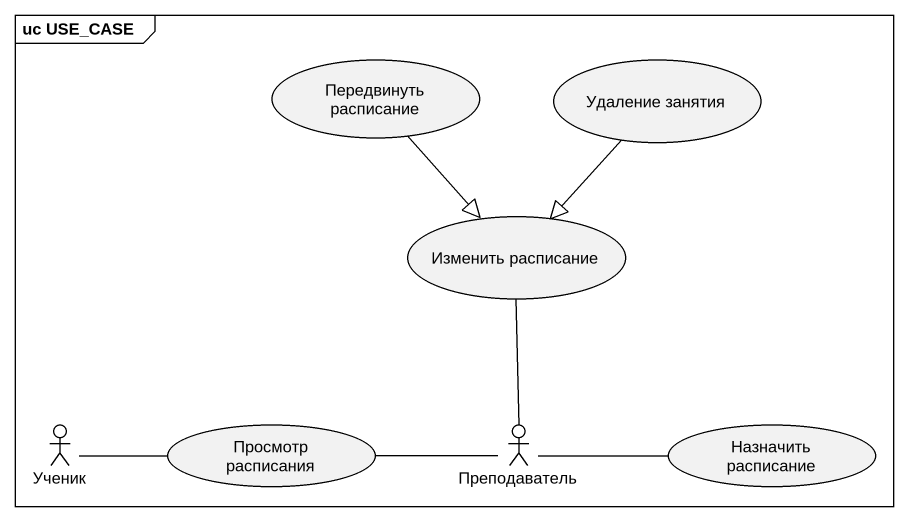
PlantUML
@startuml
mainframe uc USE_CASE
usecase "Передвинуть расписание" as Передвинуть_расписание
usecase "Удаление занятия" as Удаление_занятия
usecase "Изменить расписание" as Изменить_расписание
actor Ученик
usecase "Просмотр расписания" as Просмотр_расписания
actor Преподаватель
usecase "Назначить расписание" as Назначить_расписание
Передвинуть_расписание --|> Изменить_расписание
Удаление_занятия --|> Изменить_расписание
Изменить_расписание -- Преподаватель
Ученик -right- Просмотр_расписания
Преподаватель -left- Просмотр_расписания
Преподаватель -right- Назначить_расписание
@enduml
